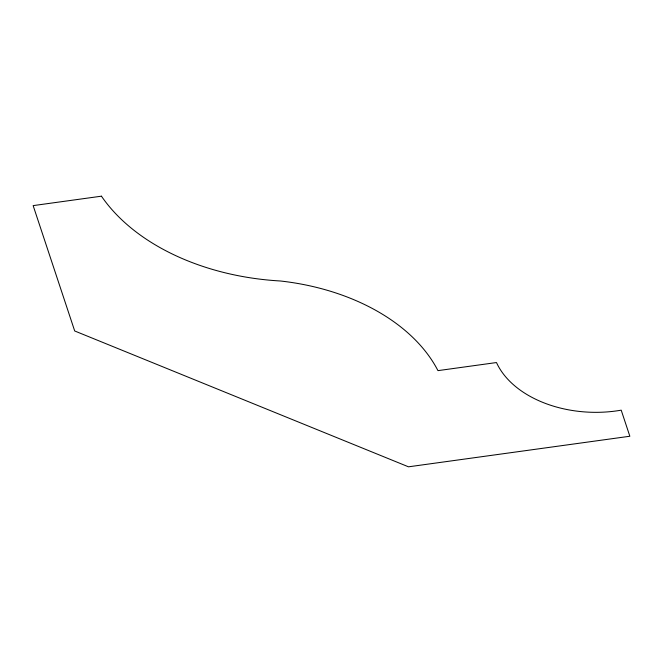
<?xml version="1.0" encoding="UTF-8"?>
<svg xmlns="http://www.w3.org/2000/svg" width="663" height="663" viewBox="0 0 663 663"><rect width="100%" height="100%" fill="white"/><g stroke="black" fill="none" stroke-linecap="round" stroke-linejoin="round"><path stroke-width="0.99" d="M101.447 196.182L33.15 205.613L74.695 330.97L408.499 466.818L629.85 436.246L621.206 410.165A101.903 68.712 1.4 0 1 496.488 362.545L437.953 370.634A196.977 132.824 1.4 0 0 280.374 280.988A212.5 143.291 1.4 0 1 101.447 196.182"/></g></svg>
